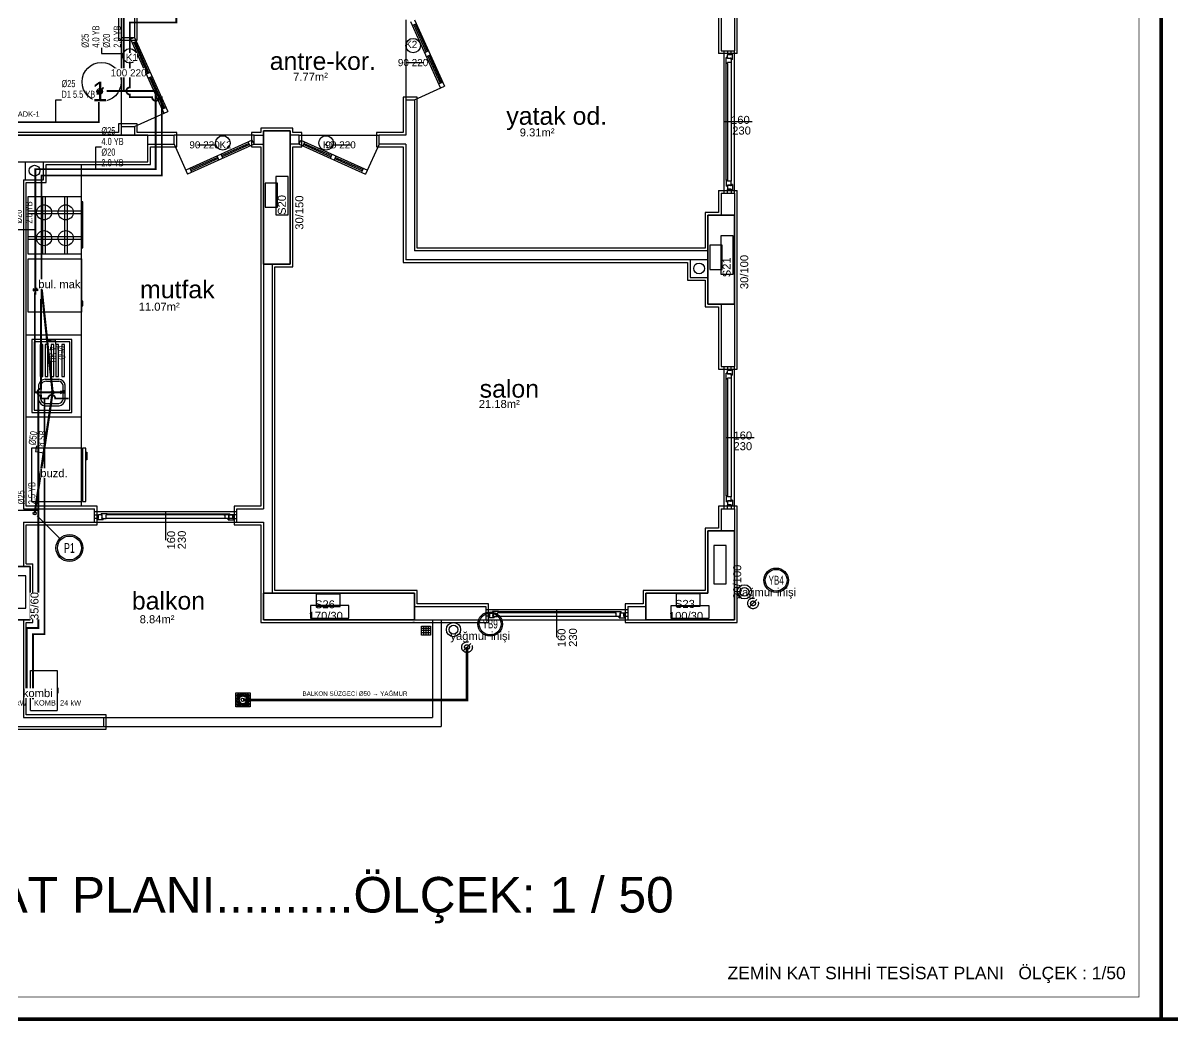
# Model space of a CAD drawing. Header units: centimetres. Extents: x -3962 to 30527, y -2 to 2802.
# Drawn here: x 8720 to 10013, y -2 to 1120 of the extents above; entities that cross this region are included whole.
import ezdxf
from ezdxf.enums import TextEntityAlignment as Align

# ---------------------------------------------------------------- set-up
doc = ezdxf.new("R2010")
doc.units = ezdxf.units.CM
for name, pattern in [('BASMA HATTI', [31, 25, -6]), ('DASHED', [18, 12, -6]), ('PISSU HATTI', [26, 20, -6]), ('YAGMUR HATTI', [36, 30, -6])]:
    doc.linetypes.add(name, pattern=pattern)
for name, color, linetype in [('MD-YUK-BIRIMI', 7, 'Continuous'), ('MTY-PISSU-CAP', 211, 'CONTINUOUS'), ('MTY-PISSU-KOLON', 211, 'DASHED'), ('MTY-TEFRIS', 15, 'CONTINUOUS'), ('MTY-TEMIZSU-CAP', 101, 'CONTINUOUS'), ('MTY-VANA', 1, 'CONTINUOUS'), ('MTY-YAGMURSU-KOLON NO', 7, 'CONTINUOUS'), ('MTY-YUK-BIRIMI', 7, 'CONTINUOUS'), ('ROTAS-CIHAZ', 135, 'CONTINUOUS'), ('ROTAS-KAT-ADI', 1, 'CONTINUOUS'), ('ROTAS-MIMARI', 8, 'CONTINUOUS'), ('ROTAS-MIMARI-KOLON', 8, 'CONTINUOUS'), ('ROTAS-MIMARI-YAZI', 8, 'CONTINUOUS'), ('ROTAS-PAFTA', 7, 'CONTINUOUS'), ('ROTAS-PISSU-BORU-TAVANDAN', 6, 'PISSU HATTI'), ('ROTAS-PISSU-KOLONNO', 211, 'CONTINUOUS'), ('ROTAS-SICAKSU-BORU', 1, 'BASMA HATTI'), ('ROTAS-SOGUKSU-BORU', 5, 'CONTINUOUS'), ('ROTAS-TEFRIS', 15, 'CONTINUOUS'), ('ROTAS-TEMIZSU-CAP', 101, 'CONTINUOUS'), ('ROTAS-VANA', 1, 'CONTINUOUS'), ('ROTAS-YAGMUR-BORUSU', 3, 'YAGMUR HATTI'), ('ROTAS-YAGMUR-BORUSU-CAP', 3, 'CONTINUOUS')]:
    doc.layers.add(name, color=color, linetype=linetype)
doc.styles.add('ANOTATIVO', font='arial.ttf')
doc.styles.add('MTY_CAP', font='wturkce.SHX', dxfattribs={"width": 0.65, "height": 20})
doc.styles.add('MTYCAPLT', font='arial.ttf', dxfattribs={"width": 0.65, "height": 1})
doc.styles.add('ROTAS', font='arial.ttf')

# ---------------------------------------------------------------- blocks, each defined once
blk = doc.blocks.new('MTY-PIS SU CAP SB')
at = {"layer": 'MTY-PISSU-CAP'}
for p, q in [((0.83, 1.17), (0, 1.17)), ((0, 1.17), (0, 0))]:
    blk.add_line(p, q, dxfattribs=at)
at = {"layer": 'MTY-PISSU-CAP', "style": 'MTY_CAP', "width": 0.65}
blk.add_attdef('PSCP_001', (0.83, 1.29), '', height=1, dxfattribs=at)
at = {"layer": 'MTY-YUK-BIRIMI', "color": 211, "style": 'MTY_CAP', "width": 0.65}
blk.add_attdef('PS_001', (0.83, 0.07), '', height=1, dxfattribs=at)
blk = doc.blocks.new('MTY-PIS SU KOLON')
at = {"layer": 'MTY-PISSU-KOLON', "linetype": 'Continuous', "lineweight": -3}
blk.add_hatch(color=256, dxfattribs=at).paths.add_polyline_path([(-2.7, -0.1, 0.848135), (0, -0.1, -0.848135), (2.7, -0.1, 0.414214), (0, 2.6, 0.414214)])
blk.add_circle((0, 0), 3.5, dxfattribs=at)
blk = doc.blocks.new('MTY-SU SAYACI')
at = {"layer": 'MTY-VANA'}
blk.add_hatch(color=256, dxfattribs=at).paths.add_polyline_path([(9.8, 9.8), (5.6, 7), (7, 5.6)])
for p, q in [((-7.3, -7.3), (6.3, 6.3)), ((5.6, 7), (9.8, 9.8)), ((7, 5.6), (5.6, 7)), ((7, 5.6), (9.8, 9.8))]:
    blk.add_line(p, q, dxfattribs=at)
blk.add_circle((0, 0), 7, dxfattribs=at)
blk.add_attdef('CAP', (2, 0.9), '', height=2.5, rotation=225, dxfattribs=at)
blk = doc.blocks.new('MTY-KURESEL VANA')
at = {"layer": 'MTY-VANA'}
for p, q in [((0, 0), (0, 8)), ((0, 8), (8, 8))]:
    blk.add_line(p, q, dxfattribs=at)
blk.add_lwpolyline([(-10, 5), (-10, -5), (10, 5), (10, -5), (-10, 5)], dxfattribs=at)
at = {"layer": 'MTY-VANA', "style": 'MTYCAPLT', "width": 0.65}
blk.add_attdef('CAP', text='', height=10, dxfattribs=at).set_placement((-1.1, 0), align=Align.CENTER)
blk = doc.blocks.new('MTY-TEMIZ SU CAP MB')
at = {"layer": 'MTY-TEMIZSU-CAP'}
for p, q in [((0.83, 3.1), (0, 3.1)), ((0, 3.1), (0, 0))]:
    blk.add_line(p, q, dxfattribs=at)
at = {"layer": 'MTY-TEMIZSU-CAP', "style": 'MTY_CAP', "width": 0.65}
for tag, p in [('SOCP_001', (0.83, 4.92)), ('SCCP_001', (0.83, 1.92))]:
    blk.add_attdef(tag, p, '', height=1, dxfattribs=at)
at = {"layer": 'MTY-YUK-BIRIMI', "color": 101, "style": 'MTY_CAP', "width": 0.65}
for tag, p in [('SO_001', (0.83, 3.42)), ('SC_001', (0.83, 0.42))]:
    blk.add_attdef(tag, p, '', height=1, dxfattribs=at)
blk = doc.blocks.new('SUZGEC1')
at = {"layer": 'MTY-TEFRIS'}
blk.add_lwpolyline([(-5, -5), (-5, 5), (5, 5), (5, -5)], close=True, dxfattribs=at)
for points in [[(-4.33, 3.86), (-1.99, 1.52, 0.029484), (-2.15, 1.27), (-4.33, 2.48)], [(-2.48, 0.33), (-4.33, 0.33), (-4.33, 1.72), (-2.41, 0.65, 0.032775)], [(-3.86, 4.33), (-2.48, 4.33), (-1.27, 2.15, 0.029484), (-1.52, 1.99)], [(-0.65, 2.41, -0.032775), (-0.33, 2.48), (-0.33, 4.33), (-1.72, 4.33)], [(0.33, 2.48), (0.33, 4.33), (1.72, 4.33), (0.65, 2.41, 0.032775)], [(1.27, 2.15), (2.48, 4.33), (3.86, 4.33), (1.52, 1.99, 0.029484)], [(4.33, 3.86), (1.99, 1.52, -0.029484), (2.15, 1.27), (4.33, 2.48)], [(4.33, 0.33), (4.33, 1.72), (2.41, 0.65, -0.032775), (2.48, 0.33)], [(-2.48, -0.33), (-4.33, -0.33), (-4.33, -1.72), (-2.41, -0.65, -0.032775)], [(-4.33, -3.86), (-1.99, -1.52, -0.029484), (-2.15, -1.27), (-4.33, -2.48)], [(-3.86, -4.33), (-2.48, -4.33), (-1.27, -2.15, -0.029484), (-1.52, -1.99)], [(-0.33, -4.33), (-1.72, -4.33), (-0.65, -2.41, 0.032775), (-0.33, -2.48)], [(0.33, -2.48), (0.33, -4.33), (1.72, -4.33), (0.65, -2.41, -0.032775)], [(2.48, -4.33), (1.27, -2.15, 0.029484), (1.52, -1.99), (3.86, -4.33)], [(4.33, -2.48), (4.33, -3.86), (1.99, -1.52, 0.029484), (2.15, -1.27)], [(4.33, -0.33), (4.33, -1.72), (2.41, -0.65, 0.032775), (2.48, -0.33)]]:
    blk.add_lwpolyline(points, format="xyb", close=True, dxfattribs=at)
blk.add_circle((0, 0), 1.25, dxfattribs=at)
at = {"layer": 'MD-YUK-BIRIMI', "color": 6, "style": 'MTYCAPLT', "width": 0.65}
for tag, p in [('PSCP_001', (-1.25, 0.75)), ('PS_001', (-0.62, -0.5))]:
    blk.add_attdef(tag, p, '', height=1, dxfattribs=at)
blk = doc.blocks.new('MTY-KOLON NO YAGMUR')
at = {"layer": 'MTY-YAGMURSU-KOLON NO', "linetype": 'Continuous', "ltscale": 100}
blk.add_circle((0, 0), 27.5, dxfattribs=at)
at = {"layer": 'MTY-YAGMURSU-KOLON NO', "color": 7, "linetype": 'Continuous', "ltscale": 100}
blk.add_circle((0, 0), 24.5, dxfattribs=at)
at = {"style": 'ANOTATIVO', "width": 0.65}
blk.add_attdef('K', text='', height=20, dxfattribs=at).set_placement((0, 0), align=Align.MIDDLE_CENTER)
blk = doc.blocks.new('MTY-KOLON NO PIS SU')
at = {"color": 6, "linetype": 'Continuous', "ltscale": 100}
blk.add_circle((0, 0), 27.5, dxfattribs=at)
at = {"color": 7, "linetype": 'Continuous', "ltscale": 100}
blk.add_circle((0, 0), 24.5, dxfattribs=at)
at = {"style": 'ANOTATIVO', "width": 0.65}
blk.add_attdef('K', text='', height=20, dxfattribs=at).set_placement((0, 0), align=Align.MIDDLE_CENTER)

msp = doc.modelspace()

# ---------------------------------------------------------------- linework, layer by layer
at = {"layer": 'ROTAS-MIMARI'}
for p, q in [((8827.2, 1134.2), (8827.2, 1101.2)), ((8830.2, 1134.2), (8830.2, 1104.2)), ((8845.2, 1134.2), (8845.2, 1104.2)), ((8848.2, 1101.2), (8848.2, 1131.2)), ((9502.2, 1131.2), (9502.2, 1086.2)), ((9505.2, 1134.2), (9505.2, 1089.2)), ((9520.2, 1134.2), (9520.2, 1089.2)), ((9523.2, 1086.2), (9523.2, 1134.2)), ((9150.2, 1124.2), (9150.2, 1034.2)), ((9155.7, 1122.2), (9189.3, 1047.3)), ((9162.3, 1119.7), (9157.7, 1117.6)), ((9159.4, 1118.4), (9173.1, 1087.8)), ((9160.2, 1124.2), (9193.9, 1049.4)), ((9160.8, 1119), (9174.6, 1088.4)), ((8827.2, 1101.2), (8848.2, 1101.2)), ((8830.2, 1104.2), (8845.2, 1104.2)), ((8830.2, 1104.2), (8830.2, 1004.2)), ((8845.2, 1104.2), (8840.7, 1102.2)), ((8840.7, 1102.2), (8878.1, 1019)), ((8847.3, 1099.7), (8842.7, 1097.6)), ((8845.2, 1104.2), (8882.6, 1021)), ((8844.4, 1098.4), (8860, 1063.6)), ((8845.8, 1099), (8861.4, 1064.2)), ((9176, 1089.1), (9171.5, 1087)), ((9505.2, 1089.2), (9520.2, 1089.2)), ((9508.4, 929.2), (9508.4, 1089.2)), ((9512.2, 1089.2), (9512.2, 1085.2)), ((9516.2, 1085.2), (9516.2, 1089.2)), ((9520.2, 929.2), (9520.2, 1089.2)), ((9169.7, 1075.8), (9150.4, 1075.8)), ((9178.1, 1084.5), (9173.5, 1082.5)), ((9175.2, 1083.2), (9188.9, 1052.6)), ((9176.6, 1083.8), (9190.4, 1053.2)), ((9523.2, 1086.2), (9502.2, 1086.2)), ((9510.8, 1074.8), (9510.8, 1081.6)), ((9512.2, 1081.6), (9510.8, 1081.6)), ((9510.8, 943.6), (9510.8, 1074.8)), ((9512.2, 1074.8), (9510.8, 1074.8)), ((9512.2, 1085.2), (9516.2, 1085.2)), ((9516.4, 1084.7), (9512.2, 1084.7)), ((9512.2, 1080.7), (9512.2, 1084.7)), ((9512.2, 1081.6), (9512.2, 1080.4)), ((9515.4, 1080.7), (9512.2, 1080.7)), ((9515.4, 1080.4), (9512.2, 1080.4)), ((9512.2, 1074.8), (9512.2, 1076)), ((9516.4, 1076), (9512.2, 1076)), ((9512.2, 1074.8), (9512.2, 943.6)), ((9516.4, 1081), (9515.4, 1081)), ((9515.4, 1080.7), (9515.4, 1081)), ((9515.4, 1080.1), (9515.4, 1080.4)), ((9515.9, 1080.1), (9515.4, 1080.1)), ((9516.4, 1080.4), (9515.9, 1080.4)), ((9515.9, 1080.1), (9515.9, 1080.4)), ((9516.4, 1084.7), (9516.4, 1085.9)), ((9517.8, 1085.9), (9516.4, 1085.9)), ((9516.4, 1079.5), (9516.4, 1081)), ((9516.4, 1080.4), (9516.4, 1076)), ((9517.8, 1079.5), (9516.4, 1079.5)), ((9516.4, 1076), (9516.4, 942.4)), ((9517.8, 1079.5), (9517.8, 1085.9)), ((8853.4, 1064.3), (8830.2, 1064.3)), ((8862.9, 1064.9), (8858.3, 1062.9)), ((8865, 1060.4), (8860.4, 1058.3)), ((8862, 1059), (8877.7, 1024.3)), ((8863.5, 1059.7), (8879.1, 1024.9)), ((9160.2, 1034.2), (9193.9, 1049.4)), ((9187.3, 1051.9), (9191.8, 1053.9)), ((9163.2, 1037.2), (9147.2, 1037.2)), ((9147.2, 1037.2), (9147.2, 997.2)), ((9163.2, 867.2), (9163.2, 1037.2)), ((8876, 1023.5), (8880.6, 1025.6)), ((9150.2, 1034.2), (9150.2, 994.2)), ((9150.2, 1034.2), (9160.2, 1034.2)), ((9160.2, 1034.2), (9160.2, 864.2)), ((8845.2, 1004.2), (8882.6, 1021)), ((9539.9, 1009.2), (9508.4, 1009.2)), ((8827.2, 997.2), (8593.2, 997.2)), ((8848.2, 1007.2), (8827.2, 1007.2)), ((8827.2, 1007.2), (8827.2, 997.2)), ((8830.2, 1004.2), (8845.2, 1004.2)), ((8830.2, 1004.2), (8830.2, 994.2)), ((8845.2, 1004.2), (8845.2, 994.2)), ((8848.2, 997.2), (8848.2, 1007.2)), ((8860.2, 997.2), (8848.2, 997.2)), ((8892.7, 997.2), (8860.2, 997.2)), ((8892.7, 981.2), (8892.7, 997.2)), ((8987.2, 997.2), (8976.7, 997.2)), ((8976.7, 997.2), (8976.7, 981.2)), ((9023.2, 1002.2), (8987.2, 1002.2)), ((8987.2, 1002.2), (8987.2, 997.2)), ((9023.2, 997.2), (9023.2, 1002.2)), ((9033.3, 997.2), (9023.2, 997.2)), ((9033.3, 981.2), (9033.3, 997.2)), ((9147.2, 997.2), (9117.3, 997.2)), ((9117.3, 997.2), (9117.3, 981.2)), ((8860.2, 994.2), (8889.7, 994.2)), ((8860.2, 984.2), (8889.7, 984.2)), ((8889.7, 984.2), (8889.7, 994.2)), ((8979.7, 994.2), (8889.7, 994.2)), ((8889.7, 984.2), (8904.9, 950.6)), ((8977.7, 988.8), (8902.8, 955.1)), ((8979.7, 984.2), (8904.9, 950.6)), ((8935.4, 983.2), (8916.1, 983.2)), ((8973.9, 985.1), (8943.3, 971.4)), ((8974.5, 983.7), (8943.9, 969.9)), ((8975.2, 982.2), (8973.1, 986.7)), ((8979.7, 984.2), (8977.7, 988.8)), ((8979.7, 994.2), (8990.2, 994.2)), ((8979.7, 984.2), (8979.7, 994.2)), ((8979.7, 984.2), (8990.2, 984.2)), ((9030.3, 994.2), (9020.2, 994.2)), ((9030.3, 984.2), (9020.2, 984.2)), ((9030.3, 984.2), (9030.3, 994.2)), ((9030.3, 994.2), (9120.3, 994.2)), ((9030.3, 984.2), (9032.4, 988.8)), ((9030.3, 984.2), (9105.2, 950.6)), ((9032.4, 988.8), (9107.2, 955.1)), ((9034.9, 982.2), (9036.9, 986.7)), ((9035.5, 983.7), (9066.1, 969.9)), ((9036.2, 985.1), (9066.8, 971.4)), ((9088.5, 983.2), (9069.2, 983.2)), ((9120.3, 984.2), (9105.2, 950.6)), ((9150.2, 994.2), (9120.3, 994.2)), ((9120.3, 984.2), (9120.3, 994.2)), ((9150.2, 984.2), (9120.3, 984.2)), ((9150.2, 984.2), (9150.2, 854.2)), ((8863.2, 961.2), (8863.2, 981.2)), ((8863.2, 981.2), (8892.7, 981.2)), ((8940, 966.4), (8938, 970.9)), ((8944.6, 968.4), (8942.5, 973)), ((8976.7, 981.2), (8987.2, 981.2)), ((8987.2, 981.2), (8987.2, 849.2)), ((9023.2, 846.2), (9023.2, 981.2)), ((9023.2, 981.2), (9033.3, 981.2)), ((9065.5, 968.4), (9067.5, 973)), ((9070, 966.4), (9072.1, 970.9)), ((9117.3, 981.2), (9147.2, 981.2)), ((9147.2, 981.2), (9147.2, 851.2)), ((8722.7, 964.2), (8742.7, 964.2)), ((8722.7, 944.2), (8722.7, 964.2)), ((8742.7, 944.2), (8742.7, 964.2)), ((8742.7, 944.2), (8742.7, 964.2)), ((8742.7, 944.2), (8742.7, 964.2)), ((8742.7, 944.2), (8742.7, 964.2)), ((8742.7, 944.2), (8742.7, 964.2)), ((8745.7, 941.2), (8745.7, 961.2)), ((8745.7, 961.2), (8863.2, 961.2)), ((8785.7, 577.2), (8785.7, 961.2)), ((8907.4, 957.2), (8909.4, 952.6)), ((8938.7, 969.3), (8908.1, 955.6)), ((8939.4, 967.9), (8908.8, 954.1)), ((9070.7, 967.9), (9101.3, 954.1)), ((9071.4, 969.3), (9101.9, 955.6)), ((9102.7, 957.2), (9100.6, 952.6)), ((8720.2, 944.2), (8720.2, 574.2)), ((8720.2, 944.2), (8742.7, 944.2)), ((8723.2, 941.2), (8745.7, 941.2)), ((8723.2, 577.2), (8723.2, 941.2)), ((9502.2, 932.2), (9502.2, 907.2)), ((9502.2, 932.2), (9523.2, 932.2)), ((9512.2, 943.6), (9510.8, 943.6)), ((9510.8, 943.6), (9510.8, 936.8)), ((9512.2, 936.8), (9510.8, 936.8)), ((9512.2, 943.6), (9512.2, 942.4)), ((9516.4, 942.4), (9512.2, 942.4)), ((9512.2, 936.8), (9512.2, 938)), ((9515.4, 938), (9512.2, 938)), ((9512.2, 937.7), (9512.2, 933.7)), ((9515.4, 937.7), (9512.2, 937.7)), ((9516.4, 933.7), (9512.2, 933.7)), ((9512.2, 929.2), (9512.2, 933.2)), ((9512.2, 933.2), (9516.2, 933.2)), ((9515.9, 938.3), (9515.4, 938.3)), ((9515.4, 938.3), (9515.4, 938)), ((9515.4, 937.7), (9515.4, 937.4)), ((9516.4, 937.4), (9515.4, 937.4)), ((9515.9, 938.3), (9515.9, 938)), ((9516.4, 938), (9515.9, 938)), ((9516.2, 933.2), (9516.2, 929.2)), ((9516.4, 938), (9516.4, 942.4)), ((9517.8, 938.9), (9516.4, 938.9)), ((9516.4, 938.9), (9516.4, 937.4)), ((9516.4, 933.7), (9516.4, 932.5)), ((9517.8, 932.5), (9516.4, 932.5)), ((9517.8, 938.9), (9517.8, 932.5)), ((9523.2, 904.2), (9523.2, 932.2)), ((8725.7, 860.5), (8725.7, 925.5)), ((8725.7, 925.5), (8785.7, 925.5)), ((8741.8, 925.5), (8741.8, 860.5)), ((8744.8, 925.5), (8744.8, 860.5)), ((8766.6, 925.5), (8766.6, 860.5)), ((8769.6, 925.5), (8769.6, 860.5)), ((8785.7, 860.5), (8785.7, 925.5)), ((8787, 919.4), (8785.7, 919.4)), ((8787, 877.6), (8787, 919.4)), ((9505.2, 929.2), (9505.2, 904.2)), ((9505.2, 929.2), (9520.2, 929.2)), ((9520.2, 929.2), (9520.2, 904.2)), ((8785.7, 909), (8725.7, 909)), ((8785.7, 906), (8725.7, 906)), ((9502.2, 907.2), (9487.2, 907.2)), ((9487.2, 907.2), (9487.2, 867.2)), ((9523.2, 854.2), (9523.2, 904.2)), ((8785.7, 879.9), (8725.7, 879.9)), ((8785.7, 876.9), (8725.7, 876.9)), ((8785.7, 867.6), (8787, 867.6)), ((8787, 867.6), (8787, 877.6)), ((9487.2, 867.2), (9163.2, 867.2)), ((8785.7, 860.5), (8725.7, 860.5)), ((8725.7, 855.4), (8785.7, 855.4)), ((8725.7, 795.4), (8725.7, 855.4)), ((8785.7, 855.4), (8785.7, 795.4)), ((9490.2, 854.2), (9150.2, 854.2)), ((9490.2, 864.2), (9160.2, 864.2)), ((9470.2, 854.2), (9470.2, 834.2)), ((9470.2, 854.2), (9470.2, 834.2)), ((9470.2, 854.2), (9470.2, 834.2)), ((9523.2, 731.2), (9523.2, 854.2)), ((8987.2, 849.2), (8987.2, 577.2)), ((8990.2, 849.2), (8990.2, 574.2)), ((9000.2, 849.2), (9000.2, 479.2)), ((9003.2, 482.2), (9003.2, 846.2)), ((9003.2, 846.2), (9023.2, 846.2)), ((9147.2, 851.2), (9467.2, 851.2)), ((9467.2, 851.2), (9467.2, 831.2)), ((9467.2, 831.2), (9487.2, 831.2)), ((9470.2, 834.2), (9490.2, 834.2)), ((9487.2, 831.2), (9487.2, 801.2)), ((8787, 807.5), (8785.7, 807.5)), ((8785.7, 802.5), (8787, 802.5)), ((8787, 802.5), (8787, 807.5)), ((9505.2, 804.2), (9505.2, 734.2)), ((9520.2, 804.2), (9520.2, 734.2)), ((8785.7, 795.4), (8725.7, 795.4)), ((9487.2, 801.2), (9502.2, 801.2)), ((9502.2, 801.2), (9502.2, 731.2)), ((8785.7, 769.3), (8723.2, 769.3)), ((8729.8, 764.3), (8729.8, 682.5)), ((8774.8, 764.3), (8729.8, 764.3)), ((8774.8, 682.5), (8774.8, 764.3)), ((8732.3, 761.8), (8732.3, 685)), ((8772.3, 761.8), (8732.3, 761.8)), ((8739, 759), (8739, 723)), ((8742, 759), (8739, 759)), ((8742, 723), (8742, 759)), ((8744.6, 759), (8744.6, 723)), ((8747.6, 759), (8744.6, 759)), ((8747.6, 723), (8747.6, 759)), ((8751.3, 759), (8751.3, 723)), ((8754.3, 759), (8751.3, 759)), ((8754.3, 723), (8754.3, 759)), ((8756.9, 759), (8756.9, 723)), ((8759.9, 759), (8756.9, 759)), ((8759.9, 723), (8759.9, 759)), ((8763.6, 759), (8763.6, 723)), ((8766.6, 759), (8763.6, 759)), ((8766.6, 723), (8766.6, 759)), ((8772.3, 685), (8772.3, 761.8)), ((9502.2, 731.2), (9523.2, 731.2)), ((9505.2, 734.2), (9520.2, 734.2)), ((9508.4, 574.2), (9508.4, 734.2)), ((9510.8, 719.8), (9510.8, 726.6)), ((9512.2, 726.6), (9510.8, 726.6)), ((9512.2, 734.2), (9512.2, 730.2)), ((9512.2, 730.2), (9516.2, 730.2)), ((9516.4, 729.7), (9512.2, 729.7)), ((9512.2, 725.7), (9512.2, 729.7)), ((9512.2, 726.6), (9512.2, 725.4)), ((9515.4, 725.7), (9512.2, 725.7)), ((9515.4, 725.4), (9512.2, 725.4)), ((9516.4, 726), (9515.4, 726)), ((9515.4, 725.7), (9515.4, 726)), ((9515.4, 725.1), (9515.4, 725.4)), ((9515.9, 725.1), (9515.4, 725.1)), ((9516.4, 725.4), (9515.9, 725.4)), ((9515.9, 725.1), (9515.9, 725.4)), ((9516.2, 730.2), (9516.2, 734.2)), ((9516.4, 729.7), (9516.4, 730.9)), ((9517.8, 730.9), (9516.4, 730.9)), ((9516.4, 724.5), (9516.4, 726)), ((9516.4, 725.4), (9516.4, 721)), ((9517.8, 724.5), (9516.4, 724.5)), ((9517.8, 724.5), (9517.8, 730.9)), ((9520.2, 574.2), (9520.2, 734.2)), ((8737.3, 713.4), (8737.3, 696.6)), ((8739, 723), (8742, 723)), ((8739.8, 713.1), (8739.8, 696.9)), ((8744.6, 723), (8747.6, 723)), ((8744.6, 720), (8760, 720)), ((8746.3, 717.5), (8760, 717.5)), ((8751.3, 723), (8754.3, 723)), ((8756.9, 723), (8759.9, 723)), ((8763.6, 723), (8766.6, 723)), ((8764.8, 697.1), (8764.8, 712.9)), ((8767.3, 696.8), (8767.3, 713.2)), ((9510.8, 588.6), (9510.8, 719.8)), ((9512.2, 719.8), (9510.8, 719.8)), ((9512.2, 719.8), (9512.2, 721)), ((9516.4, 721), (9512.2, 721)), ((9512.2, 719.8), (9512.2, 588.6)), ((9516.4, 721), (9516.4, 587.4)), ((8744.2, 690), (8760.4, 690)), ((8744.5, 692.5), (8760.2, 692.5)), ((8723.2, 677.5), (8785.7, 677.5)), ((8729.8, 682.5), (8774.8, 682.5)), ((8732.3, 685), (8772.3, 685)), ((9510.6, 654.2), (9542, 654.2)), ((8785.7, 642.4), (8729.5, 642.4)), ((8729.5, 642.4), (8729.5, 582.4)), ((8785.7, 582.4), (8785.7, 642.4)), ((8785.7, 637.4), (8786.7, 637.4)), ((8786.7, 642.4), (8786.7, 582.4)), ((8790.5, 642.4), (8786.7, 642.4)), ((8790.5, 582.4), (8790.5, 642.4)), ((8790.5, 637.7), (8791.6, 637.7)), ((8790.5, 629.3), (8790.5, 637.7)), ((8791.6, 637.7), (8791.6, 629.3)), ((8791.6, 629.3), (8790.5, 629.3)), ((8729.5, 582.4), (8785.7, 582.4)), ((8785.7, 587.4), (8786.7, 587.4)), ((8786.7, 582.4), (8790.5, 582.4)), ((9512.2, 588.6), (9510.8, 588.6)), ((9510.8, 588.6), (9510.8, 581.8)), ((9512.2, 588.6), (9512.2, 587.4)), ((9516.4, 587.4), (9512.2, 587.4)), ((9512.2, 581.8), (9512.2, 583)), ((9515.4, 583), (9512.2, 583)), ((9512.2, 582.7), (9512.2, 578.7)), ((9515.4, 582.7), (9512.2, 582.7)), ((9515.9, 583.3), (9515.4, 583.3)), ((9515.4, 583.3), (9515.4, 583)), ((9515.4, 582.7), (9515.4, 582.4)), ((9516.4, 582.4), (9515.4, 582.4)), ((9515.9, 583.3), (9515.9, 583)), ((9516.4, 583), (9515.9, 583)), ((9516.4, 583), (9516.4, 587.4)), ((9517.8, 583.9), (9516.4, 583.9)), ((9516.4, 583.9), (9516.4, 582.4)), ((9517.8, 583.9), (9517.8, 577.5)), ((8720.2, 574.2), (8800.2, 574.2)), ((8803.2, 577.2), (8723.2, 577.2)), ((8800.2, 559.2), (8800.2, 574.2)), ((8800.2, 571), (8960.2, 571)), ((8803.2, 556.2), (8803.2, 577.2)), ((8880.2, 571), (8880.2, 538.7)), ((8987.2, 577.2), (8957.2, 577.2)), ((8957.2, 577.2), (8957.2, 556.2)), ((8960.2, 559.2), (8960.2, 574.2)), ((8960.2, 574.2), (8990.2, 574.2)), ((9523.2, 577.2), (9502.2, 577.2)), ((9502.2, 577.2), (9502.2, 552.3)), ((9505.2, 574.2), (9505.2, 549.3)), ((9505.2, 574.2), (9520.2, 574.2)), ((9512.2, 581.8), (9510.8, 581.8)), ((9516.4, 578.7), (9512.2, 578.7)), ((9512.2, 574.2), (9512.2, 578.2)), ((9512.2, 578.2), (9516.2, 578.2)), ((9516.2, 578.2), (9516.2, 574.2)), ((9516.4, 578.7), (9516.4, 577.5)), ((9517.8, 577.5), (9516.4, 577.5)), ((9520.2, 574.2), (9520.2, 549.3)), ((9523.2, 549.3), (9523.2, 577.2)), ((8720.2, 559.2), (8720.2, 509.2)), ((8720.2, 559.2), (8800.2, 559.2)), ((8723.2, 512.2), (8723.2, 556.2)), ((8723.2, 556.2), (8803.2, 556.2)), ((8800.2, 567.2), (8804.2, 567.2)), ((8804.2, 563.2), (8800.2, 563.2)), ((8800.2, 559.2), (8960.2, 559.2)), ((8803.5, 561.6), (8803.5, 563)), ((8804.7, 563), (8803.5, 563)), ((8809.9, 561.6), (8803.5, 561.6)), ((8804.2, 567.2), (8804.2, 563.2)), ((8808.7, 567.2), (8804.7, 567.2)), ((8804.7, 563), (8804.7, 567.2)), ((8807.8, 567.2), (8807.8, 568.6)), ((8814.6, 568.6), (8807.8, 568.6)), ((8807.8, 567.2), (8809, 567.2)), ((8808.7, 564), (8808.4, 564)), ((8808.4, 563), (8808.4, 564)), ((8809.9, 563), (8808.4, 563)), ((8808.7, 564), (8808.7, 567.2)), ((8809, 564), (8809, 567.2)), ((8809.3, 564), (8809, 564)), ((8809.3, 563.5), (8809, 563.5)), ((8809, 563), (8809, 563.5)), ((8809, 563), (8813.4, 563)), ((8809.3, 563.5), (8809.3, 564)), ((8809.9, 561.6), (8809.9, 563)), ((8813.4, 563), (8813.4, 567.2)), ((8814.6, 567.2), (8813.4, 567.2)), ((8956.9, 563), (8813.4, 563)), ((8814.6, 568.6), (8952.6, 568.6)), ((8814.6, 567.2), (8814.6, 568.6)), ((8955.7, 567.2), (8814.6, 567.2)), ((8945.8, 567.2), (8945.8, 568.6)), ((8945.8, 568.6), (8952.6, 568.6)), ((8945.8, 567.2), (8947, 567.2)), ((8947, 563), (8947, 567.2)), ((8951.4, 563), (8947, 563)), ((8950.5, 561.6), (8950.5, 563)), ((8950.5, 563), (8952, 563)), ((8950.5, 561.6), (8956.9, 561.6)), ((8951.1, 563.5), (8951.1, 564)), ((8951.1, 564), (8951.4, 564)), ((8951.1, 563.5), (8951.4, 563.5)), ((8952.6, 567.2), (8951.4, 567.2)), ((8951.4, 564), (8951.4, 567.2)), ((8951.4, 563), (8951.4, 563.5)), ((8951.7, 567.2), (8955.7, 567.2)), ((8951.7, 564), (8951.7, 567.2)), ((8951.7, 564), (8952, 564)), ((8952, 563), (8952, 564)), ((8952.6, 567.2), (8952.6, 568.6)), ((8955.7, 563), (8955.7, 567.2)), ((8955.7, 563), (8956.9, 563)), ((8960.2, 567.2), (8956.2, 567.2)), ((8956.2, 567.2), (8956.2, 563.2)), ((8956.2, 563.2), (8960.2, 563.2)), ((8956.9, 561.6), (8956.9, 563)), ((8957.2, 556.2), (8987.2, 556.2)), ((8960.2, 559.2), (8990.2, 559.2)), ((8987.2, 556.2), (8987.2, 482.2)), ((8990.2, 559.2), (8990.2, 479.2)), ((9502.2, 552.3), (9487.2, 552.3)), ((9487.2, 552.3), (9487.2, 482.2)), ((9523.2, 446.2), (9523.2, 549.3)), ((8723.2, 512.2), (8730.7, 512.2)), ((8730.7, 446.2), (8730.7, 512.2)), ((8987.2, 482.2), (8987.2, 446.2)), ((9163.2, 482.2), (9003.2, 482.2)), ((9163.2, 467.2), (9163.2, 482.2)), ((9487.2, 482.2), (9417.2, 482.2)), ((9417.2, 482.2), (9417.2, 467.2)), ((9243.2, 467.2), (9163.2, 467.2)), ((9243.2, 446.2), (9243.2, 467.2)), ((9397.2, 467.2), (9397.2, 446.2)), ((9417.2, 467.2), (9397.2, 467.2)), ((9160.2, 464.2), (9165.2, 464.2)), ((9160.2, 464.2), (9240.2, 464.2)), ((9240.2, 464.2), (9240.2, 449.2)), ((9240.2, 461), (9400.2, 461)), ((9240.2, 457.2), (9244.2, 457.2)), ((9244.2, 453.2), (9240.2, 453.2)), ((9243.5, 451.6), (9243.5, 453)), ((9244.7, 453), (9243.5, 453)), ((9244.2, 457.2), (9244.2, 453.2)), ((9248.7, 457.2), (9244.7, 457.2)), ((9244.7, 453), (9244.7, 457.2)), ((9247.8, 457.2), (9247.8, 458.6)), ((9254.6, 458.6), (9247.8, 458.6)), ((9247.8, 457.2), (9249, 457.2)), ((9248.7, 454), (9248.4, 454)), ((9248.4, 453), (9248.4, 454)), ((9249.9, 453), (9248.4, 453)), ((9248.7, 454), (9248.7, 457.2)), ((9249, 454), (9249, 457.2)), ((9249.3, 454), (9249, 454)), ((9249.3, 453.5), (9249, 453.5)), ((9249, 453), (9249, 453.5)), ((9249, 453), (9253.4, 453)), ((9249.3, 453.5), (9249.3, 454)), ((9249.9, 451.6), (9249.9, 453)), ((9253.4, 453), (9253.4, 457.2)), ((9254.6, 457.2), (9253.4, 457.2)), ((9387, 453), (9253.4, 453)), ((9254.6, 458.6), (9385.8, 458.6)), ((9254.6, 457.2), (9254.6, 458.6)), ((9385.8, 457.2), (9254.6, 457.2)), ((9320.2, 429.6), (9320.2, 461)), ((9385.8, 458.6), (9392.6, 458.6)), ((9385.8, 457.2), (9385.8, 458.6)), ((9385.8, 457.2), (9387, 457.2)), ((9387, 453), (9387, 457.2)), ((9391.4, 453), (9387, 453)), ((9390.5, 453), (9392, 453)), ((9390.5, 451.6), (9390.5, 453)), ((9391.1, 454), (9391.4, 454)), ((9391.1, 453.5), (9391.1, 454)), ((9391.1, 453.5), (9391.4, 453.5)), ((9391.4, 454), (9391.4, 457.2)), ((9392.6, 457.2), (9391.4, 457.2)), ((9391.4, 453), (9391.4, 453.5)), ((9391.7, 454), (9391.7, 457.2)), ((9391.7, 457.2), (9395.7, 457.2)), ((9391.7, 454), (9392, 454)), ((9392, 453), (9392, 454)), ((9392.6, 457.2), (9392.6, 458.6)), ((9395.7, 453), (9395.7, 457.2)), ((9395.7, 453), (9396.9, 453)), ((9400.2, 457.2), (9396.2, 457.2)), ((9396.2, 457.2), (9396.2, 453.2)), ((9396.2, 453.2), (9400.2, 453.2)), ((9396.9, 451.6), (9396.9, 453)), ((9400.2, 464.2), (9420.2, 464.2)), ((9400.2, 464.2), (9400.2, 449.2)), ((8720.2, 449.2), (8720.2, 339.2)), ((8723.2, 342.2), (8723.2, 446.2)), ((8723.2, 446.2), (8730.7, 446.2)), ((8987.2, 446.2), (9160.2, 446.2)), ((9160.2, 446.2), (9158.2, 446.2)), ((9158.2, 446.2), (9243.2, 446.2)), ((9160.2, 449.2), (9165.2, 449.2)), ((9160.2, 449.2), (9240.2, 449.2)), ((9168, 432.1), (9168, 442.1)), ((9168, 442.1), (9178, 442.1)), ((9170.3, 442.1), (9170.3, 432.1)), ((9172.9, 442.1), (9172.9, 432.1)), ((9175.5, 442.1), (9175.5, 432.1)), ((9178, 442.1), (9178, 432.1)), ((9240.2, 449.2), (9400.2, 449.2)), ((9249.9, 451.6), (9243.5, 451.6)), ((9390.5, 451.6), (9396.9, 451.6)), ((9397.2, 446.2), (9420.2, 446.2)), ((9400.2, 449.2), (9420.2, 449.2)), ((9420.2, 446.2), (9523.2, 446.2)), ((9178, 439.6), (9168, 439.6)), ((9178, 437.1), (9168, 437.1)), ((9178, 434.6), (9168, 434.6)), ((9178, 432.1), (9168, 432.1)), ((8728.2, 347.2), (8728.2, 392.2)), ((8728.2, 392.2), (8758.2, 392.2)), ((8758.2, 392.2), (8758.2, 347.2)), ((8759.5, 372.2), (8758.2, 372.2)), ((8758.2, 367.2), (8759.5, 367.2)), ((8759.5, 367.2), (8759.5, 372.2)), ((8720.2, 339.2), (8810.2, 339.2)), ((8813.2, 342.2), (8723.2, 342.2)), ((8728.2, 347.2), (8758.2, 347.2)), ((8810.2, 339.2), (8810.2, 329.2)), ((8813.2, 326.2), (8813.2, 342.2)), ((8607.2, 326.2), (8813.2, 326.2)), ((8610.2, 329.2), (8810.2, 329.2))]:
    msp.add_line(p, q, dxfattribs=at)
for points in [[(8990.2, 999.2), (9020.2, 999.2)], [(8990.2, 849.2), (8990.2, 999.2)], [(9020.2, 999.2), (9020.2, 849.2)], [(8560.2, 994.2), (8860.2, 994.2)], [(8860.2, 964.2), (8860.2, 994.2)], [(8560.2, 964.2), (8860.2, 964.2)], [(9490.2, 804.2), (9490.2, 904.2)], [(9490.2, 904.2), (9520.2, 904.2)], [(9520.2, 904.2), (9520.2, 804.2)], [(9020.2, 849.2), (8990.2, 849.2)], [(9520.2, 804.2), (9490.2, 804.2)], [(8744.6, 720), (8742.1, 719.3), (8739.9, 717.9), (8738.3, 715.9), (8737.3, 713.4)], [(8746.3, 717.5), (8744.2, 717.4), (8742.2, 716.6), (8740.7, 715.1), (8739.8, 713.1)], [(8764.8, 712.9), (8764.2, 714.7), (8763, 716.1), (8761.5, 717.1), (8759.8, 717.5)], [(8767.3, 713.2), (8766.4, 715.7), (8764.8, 717.8), (8762.6, 719.3), (8760, 720)], [(8737.3, 696.6), (8738.2, 694.2), (8739.8, 692.2), (8741.8, 690.8), (8744.2, 690)], [(8739.8, 696.9), (8740.5, 695.3), (8741.5, 694), (8742.9, 693.1), (8744.5, 692.5)], [(8760.2, 692.5), (8761.8, 693.1), (8763.2, 694.1), (8764.2, 695.4), (8764.8, 697.1)], [(8760.4, 690), (8762.9, 690.8), (8765, 692.3), (8766.5, 694.4), (8767.3, 696.8)], [(9490.2, 479.2), (9490.2, 549.2)], [(9490.2, 549.2), (9520.2, 549.2)], [(9520.2, 549.2), (9520.2, 449.2)], [(8692.7, 509.2), (8727.7, 509.2)], [(8727.7, 509.2), (8727.7, 449.2)], [(8990.2, 479.2), (9160.2, 479.2)], [(8990.2, 449.2), (8990.2, 479.2)], [(9160.2, 479.2), (9160.2, 449.2)], [(9420.2, 479.2), (9490.2, 479.2)], [(9420.2, 449.2), (9420.2, 479.2)], [(8727.7, 449.2), (8692.7, 449.2)], [(9160.2, 449.2), (8990.2, 449.2)], [(9180.2, 449.2), (9180.2, 339.2)], [(9190.2, 449.2), (9190.2, 329.2)], [(9520.2, 449.2), (9420.2, 449.2)], [(8810.2, 339.2), (9180.2, 339.2)], [(8810.2, 329.2), (9190.2, 329.2)]]:
    msp.add_lwpolyline(points, dxfattribs=at)
for centre, radius in [((9158.6, 1095), 8.14), ((8839.9, 1083.5), 8.14), ((8808.2, 1054.2), 22), ((8944.5, 985.5), 8.14), ((9060.7, 985.5), 8.14), ((8732.8, 954.4), 6.03), ((8743.5, 907.5), 8.48), ((8767.9, 907.5), 8.48), ((8743.5, 878.5), 8.48), ((8767.9, 878.5), 8.48), ((9480.2, 844.4), 6.03), ((8753.1, 705.1), 1.68), ((9531.2, 480.7), 8), ((9531.2, 480.7), 5), ((9204, 438.2), 8), ((9204, 438.2), 5)]:
    msp.add_circle(centre, radius, dxfattribs=at)
at = {"layer": 'ROTAS-MIMARI-KOLON'}
for points in [[(9020.2, 999.2), (8990.2, 999.2), (8990.2, 849.2), (9020.2, 849.2), (9020.2, 999.2)], [(8860.2, 964.2), (8860.2, 994.2), (8560.2, 994.2), (8560.2, 964.2), (8860.2, 964.2)], [(9018.2, 904.8), (9018.2, 947.9), (9004.2, 947.9), (9004.2, 904.8), (9018.2, 904.8)], [(9005.9, 913.4), (9005.9, 940.5), (8992, 940.5), (8992, 913.4), (9005.9, 913.4)], [(9520.2, 904.2), (9490.2, 904.2), (9490.2, 804.2), (9520.2, 804.2), (9520.2, 904.2)], [(9518.6, 838.1), (9518.6, 881.2), (9504.7, 881.2), (9504.7, 838.1), (9518.6, 838.1)], [(9506.2, 843.4), (9506.2, 870.4), (9492.3, 870.4), (9492.3, 843.4), (9506.2, 843.4)], [(9520.2, 549.2), (9490.2, 549.2), (9490.2, 479.2), (9420.2, 479.2), (9420.2, 449.2), (9520.2, 449.2), (9520.2, 549.2)], [(9510.8, 489.7), (9510.8, 532.8), (9496.8, 532.8), (9496.8, 489.7), (9510.8, 489.7)], [(8727.7, 509.2), (8692.7, 509.2), (8692.7, 449.2), (8727.7, 449.2), (8727.7, 509.2)], [(8722.8, 462.4), (8722.8, 498.5), (8708.9, 498.5), (8708.9, 462.4), (8722.8, 462.4)], [(9160.2, 479.2), (8990.2, 479.2), (8990.2, 449.2), (9160.2, 449.2), (9160.2, 479.2)], [(9454.6, 464.7), (9481.6, 464.7), (9481.6, 478.6), (9454.6, 478.6), (9454.6, 464.7)], [(9049.7, 464.1), (9076.7, 464.1), (9076.7, 478.1), (9049.7, 478.1), (9049.7, 464.1)], [(9043.1, 451.2), (9086.2, 451.2), (9086.2, 465.2), (9043.1, 465.2), (9043.1, 451.2)], [(9448.3, 451.1), (9491.4, 451.1), (9491.4, 465.1), (9448.3, 465.1), (9448.3, 451.1)]]:
    msp.add_lwpolyline(points, dxfattribs=at)
at = {"layer": 'ROTAS-PAFTA'}
for points, const_width in [([(7500, 0), (10000, 0), (10000, 2800), (7500, 2800)], 4), ([(10000, 0), (12500, 0), (12500, 2800), (10000, 2800)], 4), ([(7525, 25), (9975, 25), (9975, 2775), (7525, 2775)], 1)]:
    msp.add_lwpolyline(points, close=True, dxfattribs=dict(at, const_width=const_width))
at = {"layer": 'ROTAS-PISSU-BORU-TAVANDAN', "const_width": 2.5}
for points in [[(8740.9, 820.4), (8753.1, 705.1)], [(8753.1, 705.1), (8733, 569)]]:
    msp.add_lwpolyline(points, dxfattribs=at)
at = {"layer": 'ROTAS-PISSU-KOLONNO'}
msp.add_line((8735.8, 566.2), (8761.3, 540.7), dxfattribs=at)
at = {"layer": 'ROTAS-SICAKSU-BORU', "const_width": 2}
for points in [[(8744, 698.1), (8740, 698.1), (8740, 701.1), (8739, 701.3), (8738, 701.7), (8737.2, 702.3), (8736.5, 703.1), (8736.1, 704.1), (8736, 705.1), (8736.1, 706.2), (8736.5, 707.1), (8737.2, 708), (8738, 708.6), (8739, 709), (8740, 709.1), (8740, 809), (8740.7, 809), (8740.7, 813.4), (8740.7, 949), (8876, 949), (8876, 1037), (8873, 1037), (8872.9, 1036), (8872.5, 1035), (8871.8, 1034.2), (8871, 1033.5), (8870, 1033.1), (8869, 1033), (8868, 1033.1), (8867, 1033.5), (8866.2, 1034.2), (8865.5, 1035), (8865.1, 1036), (8865, 1037), (8840, 1037), (8840, 1040), (8839, 1040.1), (8838, 1040.5), (8837.2, 1041.2), (8836.5, 1042), (8836.1, 1043), (8836, 1044), (8836.1, 1045), (8836.5, 1046), (8837.2, 1046.8), (8838, 1047.5), (8839, 1047.9), (8840, 1048), (8840, 1121), (8892.2, 1121), (8892.2, 1169)], [(8731.1, 359.8), (8731.1, 433), (8744, 433), (8744, 698.1)], [(8744, 698.1), (8748.1, 698.1), (8748.2, 699.2), (8748.6, 700.1), (8749.3, 701), (8750.1, 701.6), (8751, 702), (8752.1, 702.1), (8753.1, 702), (8754.1, 701.6), (8754.9, 701), (8755.5, 700.1), (8755.9, 699.2), (8756.1, 698.1), (8771.3, 698.1)]]:
    msp.add_lwpolyline(points, dxfattribs=at)
at = {"layer": 'ROTAS-SOGUKSU-BORU', "const_width": 2}
for points in [[(8833, 1044), (8833, 1128), (8885.2, 1128), (8885.2, 1176)], [(8707.9, 1009), (8805, 1009), (8805, 1008), (8805, 1040), (8806.1, 1040), (8806.1, 1043.5)], [(8737, 705.1), (8733, 705.1), (8733, 816), (8733.7, 816), (8733.7, 820.4), (8733.7, 956), (8869, 956), (8869, 1044), (8833, 1044)], [(8806.1, 1043.5), (8809, 1043.5), (8809, 1044), (8833, 1044)], [(8724.1, 366.8), (8724.1, 440), (8737, 440), (8737, 705.1)], [(8737, 705.1), (8764.3, 705.1)]]:
    msp.add_lwpolyline(points, dxfattribs=at)
at = {"layer": 'ROTAS-YAGMUR-BORUSU'}
for p, q in [((9536.7, 463.5), (9545.1, 471.9)), ((9215, 414.3), (9223.4, 422.7))]:
    msp.add_line(p, q, dxfattribs=at)
at = {"layer": 'ROTAS-YAGMUR-BORUSU', "const_width": 3}
msp.add_lwpolyline([(8967.2, 359.2), (9219.2, 359.2), (9219.2, 418.5)], dxfattribs=at)
at = {"layer": 'ROTAS-YAGMUR-BORUSU'}
for centre, radius in [((9540.9, 467.7), 6), ((9540.9, 467.7), 2.7), ((9219.2, 418.5), 6), ((9219.2, 418.5), 2.7)]:
    msp.add_circle(centre, radius, dxfattribs=at)

# ---------------------------------------------------------------- block references
at = {"layer": 'ROTAS-PISSU-KOLONNO'}
ref = msp.add_blockref('MTY-KOLON NO PIS SU', (8772, 530), dxfattribs=dict(at, xscale=0.55, yscale=0.55))
ref.add_attrib('K', 'P1', dxfattribs={"height": 11, "style": 'ANOTATIVO', "width": 0.65}).set_placement((8772, 530), align=Align.MIDDLE_CENTER)
ref = msp.add_blockref('MTY-KOLON NO YAGMUR', (9566.9, 493.7), dxfattribs=dict(at, xscale=0.5, yscale=0.5))
ref.add_attrib('K', 'YB4', dxfattribs={"height": 10, "style": 'ANOTATIVO', "width": 0.65}).set_placement((9566.9, 493.7), align=Align.MIDDLE_CENTER)
ref = msp.add_blockref('MTY-KOLON NO YAGMUR', (9245.2, 444.5), dxfattribs=dict(at, xscale=0.5, yscale=0.5))
ref.add_attrib('K', 'YB9', dxfattribs={"height": 10, "style": 'ANOTATIVO', "width": 0.65}).set_placement((9245.2, 444.5), align=Align.MIDDLE_CENTER)
at = {"layer": 'ROTAS-TEFRIS'}
ref = msp.add_blockref('MTY-TEMIZ SU CAP MB', (8801.3, 956), dxfattribs=dict(at, xscale=8, yscale=8))
ref.add_attrib('SCCP_001', 'Ø20', (8808, 971.3), dxfattribs={"height": 8, "style": 'MTY_CAP', "width": 0.65})
ref.add_attrib('SC_001', '2.0 YB', (8808, 959.3), dxfattribs={"color": 101, "height": 8, "style": 'MTY_CAP', "width": 0.65})
ref.add_attrib('SO_001', '4.0 YB', (8808, 983.3), dxfattribs={"color": 101, "height": 8, "style": 'MTY_CAP', "width": 0.65})
ref.add_attrib('SOCP_001', 'Ø25', (8808, 995.3), dxfattribs={"height": 8, "style": 'MTY_CAP', "width": 0.65})
ref = msp.add_blockref('MTY-TEMIZ SU CAP MB', (8733.7, 888.2), dxfattribs=dict(at, xscale=8, yscale=8, rotation=90))
ref.add_attrib('SCCP_001', 'Ø20', (8718.4, 894.9), dxfattribs={"height": 8, "rotation": 90, "style": 'MTY_CAP', "width": 0.65})
ref.add_attrib('SC_001', '2.0 YB', (8730.4, 894.9), dxfattribs={"color": 101, "height": 8, "rotation": 90, "style": 'MTY_CAP', "width": 0.65})
ref.add_attrib('SO_001', '4.0 YB', (8706.4, 894.9), dxfattribs={"color": 101, "height": 8, "rotation": 90, "style": 'MTY_CAP', "width": 0.65})
ref.add_attrib('SOCP_001', 'Ø25', (8694.4, 894.9), dxfattribs={"height": 8, "rotation": 90, "style": 'MTY_CAP', "width": 0.65})
ref = msp.add_blockref('MTY-PIS SU CAP SB', (8747, 762.8), dxfattribs=dict(at, xscale=8, yscale=8, rotation=-83.94693952834425))
ref.add_attrib('PSCP_001', 'Ø50', (8758, 757.2), dxfattribs={"height": 8, "rotation": 276.0531, "style": 'MTY_CAP', "width": 0.65})
ref.add_attrib('PS_001', '4 SB', (8748.2, 756.2), dxfattribs={"color": 211, "height": 8, "rotation": 276.0531, "style": 'MTY_CAP', "width": 0.65})
for name, p, xscale, yscale in [('MTY-KURESEL VANA', (8764.3, 705.1), 0.25, 0.25), ('MTY-PIS SU KOLON', (8733, 569), 0.5, 0.5), ('SUZGEC1', (8967.2, 359.2), 1.6, 1.6)]:
    msp.add_blockref(name, p, dxfattribs=dict(at, xscale=xscale, yscale=yscale))
ref = msp.add_blockref('MTY-PIS SU CAP SB', (8743.1, 637.1), dxfattribs=dict(at, xscale=8, yscale=8, rotation=81.59701667396314))
ref.add_attrib('PSCP_001', 'Ø50', (8733.8, 645.2), dxfattribs={"height": 8, "rotation": 81.597, "style": 'MTY_CAP', "width": 0.65})
ref.add_attrib('PS_001', '8 SB', (8743.5, 643.7), dxfattribs={"color": 211, "height": 8, "rotation": 81.597, "style": 'MTY_CAP', "width": 0.65})
ref = msp.add_blockref('MTY-TEMIZ SU CAP MB', (8737, 572.6), dxfattribs=dict(at, xscale=8, yscale=8, rotation=90))
ref.add_attrib('SCCP_001', 'Ø25', (8721.7, 579.2), dxfattribs={"height": 8, "rotation": 90, "style": 'MTY_CAP', "width": 0.65})
ref.add_attrib('SC_001', '2.5 YB', (8733.7, 579.2), dxfattribs={"color": 101, "height": 8, "rotation": 90, "style": 'MTY_CAP', "width": 0.65})
ref.add_attrib('SO_001', '2.5 YB', (8709.7, 579.2), dxfattribs={"color": 101, "height": 8, "rotation": 90, "style": 'MTY_CAP', "width": 0.65})
ref.add_attrib('SOCP_001', 'Ø25', (8697.7, 579.2), dxfattribs={"height": 8, "rotation": 90, "style": 'MTY_CAP', "width": 0.65})

# ---------------------------------------------------------------- texts
at = {"layer": 'ROTAS-KAT-ADI', "style": 'ROTAS'}
msp.add_text('ZEMİN KAT SIHHİ TESİSAT PLANI..........ÖLÇEK: 1 / 50', height=40, dxfattribs=at).set_placement((8750, 120), align=Align.CENTER)
at = {"layer": 'ROTAS-MIMARI-YAZI', "style": 'ROTAS'}
for s, height, p in [('K2', 8, (9156.4, 1096.4)), ('antre-kor.', 20, (9057.1, 1077.7)), ('90 220', 8, (9158.5, 1075.9)), ('7.77m²', 9, (9043.2, 1060)), ('yatak od.', 20, (9320.1, 1016)), ('160', 9, (9526.7, 1011.5)), ('9.31m²', 9, (9298.1, 997.4)), ('230', 9, (9528, 999.5)), ('90 220', 8, (8924, 983.4)), ('K2', 8, (8947.6, 983.4)), ('K2', 8, (9063.8, 983.4)), ('90 220', 8, (9077, 983.4)), ('mutfak', 20, (8893.4, 820.9)), ('11.07m²', 9, (8873, 801.4)), ('salon', 20, (9266.8, 709.1)), ('21.18m²', 9, (9255.5, 692)), ('160', 9, (9529.4, 656.5)), ('230', 9, (9529.4, 644.5)), ('balkon', 20, (8883.4, 470.7)), ('yağmur inişi', 9, (9555.8, 480.3)), ('S26', 9, (9059.4, 466.6)), ('S23', 9, (9464.3, 467.1)), ('8.84m²', 9, (8870.6, 449.9)), ('170/30', 9, (9060.3, 453.7)), ('100/30', 9, (9465.5, 453.6)), ('yağmur inişi', 9, (9234.1, 431.1))]:
    msp.add_text(s, height=height, dxfattribs=at).set_placement(p, align=Align.MIDDLE_CENTER)
for s, p in [('S20', (9010.9, 915.8)), ('30/150', (9030.6, 907.2)), ('S21', (9511.2, 845.7)), ('30/100', (9531, 840.4)), ('160', (8886.4, 538.8)), ('230', (8898.4, 539)), ('30/100', (9523.1, 492)), ('160', (9325.5, 428.9)), ('230', (9338.3, 429.3))]:
    msp.add_text(s, height=9, rotation=90, dxfattribs=at).set_placement(p, align=Align.MIDDLE_CENTER)
at = {"layer": 'ROTAS-PAFTA', "style": 'ROTAS'}
msp.add_text('ZEMİN KAT SIHHİ TESİSAT PLANI   ÖLÇEK : 1/50', height=14, dxfattribs=at).set_placement((9960, 45), align=Align.RIGHT)
at = {"layer": 'ROTAS-TEMIZSU-CAP', "style": 'ROTAS'}
msp.add_text('ADK-1', height=6, dxfattribs=at).set_placement((8713.9, 1015))
at = {"layer": 'ROTAS-YAGMUR-BORUSU-CAP', "style": 'ROTAS'}
msp.add_text('BALKON SÜZGECİ Ø50 → YAĞMUR', height=5, dxfattribs=at).set_placement((9093.2, 362.2), align=Align.BOTTOM_CENTER)

# ---------------------------------------------------------------- next in the draw order: wipeouts: each hides what was drawn before it
for points in [[(8848.2, 1076.8), (8836.3, 1076.8), (8836.3, 1086.8), (8848.2, 1086.8)], [(8813.9, 1031.5), (8798.3, 1031.5), (8798.3, 1055.5), (8813.9, 1055.5)], [(8784, 821.2), (8737.4, 821.2), (8737.4, 832.2), (8784, 832.2)], [(8769.6, 608.6), (8739.7, 608.6), (8739.7, 619.6), (8769.6, 619.6)], [(8738.2, 479.6), (8738.2, 449.7), (8727.2, 449.7), (8727.2, 479.6)], [(8751.4, 361.3), (8721.5, 361.3), (8721.5, 372.3), (8751.4, 372.3)]]:
    msp.add_wipeout(points)

# ---------------------------------------------------------------- next in the draw order: block references
at = {"layer": 'ROTAS-TEFRIS'}
ref = msp.add_blockref('MTY-TEMIZ SU CAP MB', (8833, 1086), dxfattribs=dict(at, xscale=8, yscale=8, rotation=90))
ref.add_attrib('SCCP_001', 'Ø20', (8817.7, 1092.7), dxfattribs={"height": 8, "rotation": 90, "style": 'MTY_CAP', "width": 0.65})
ref.add_attrib('SC_001', '2.0 YB', (8829.7, 1092.7), dxfattribs={"color": 101, "height": 8, "rotation": 90, "style": 'MTY_CAP', "width": 0.65})
ref.add_attrib('SO_001', '4.0 YB', (8805.7, 1092.7), dxfattribs={"color": 101, "height": 8, "rotation": 90, "style": 'MTY_CAP', "width": 0.65})
ref.add_attrib('SOCP_001', 'Ø25', (8793.7, 1092.7), dxfattribs={"height": 8, "rotation": 90, "style": 'MTY_CAP', "width": 0.65})
ref = msp.add_blockref('MTY-TEMIZ SU CAP MB', (8756.5, 1009), dxfattribs=dict(at, xscale=8, yscale=8))
ref.add_attrib('SO_001', 'D1 5.5 YB', (8763.1, 1036.3), dxfattribs={"color": 101, "height": 8, "style": 'MTY_CAP', "width": 0.65})
ref.add_attrib('SOCP_001', 'Ø25', (8763.1, 1048.3), dxfattribs={"height": 8, "style": 'MTY_CAP', "width": 0.65})
at = {"layer": 'ROTAS-TEFRIS', "xscale": 0.25, "yscale": 0.25}
msp.add_blockref('MTY-KURESEL VANA', (8733.7, 820.4), dxfattribs=at)
at = {"layer": 'ROTAS-VANA'}
for name, xscale, yscale in [('MTY-SU SAYACI', 0.45, 0.45), ('MTY-KURESEL VANA', 0.27, 0.27)]:
    msp.add_blockref(name, (8806.1, 1043.5), dxfattribs=dict(at, xscale=xscale, yscale=yscale))

# ---------------------------------------------------------------- next in the draw order: texts
at = {"layer": 'ROTAS-CIHAZ', "style": 'ROTAS'}
for p in [(8670.9, 352.8), (8732.1, 352.8)]:
    msp.add_text('KOMBİ 24 kW', height=6, dxfattribs=at).set_placement(p)
at = {"layer": 'ROTAS-MIMARI-YAZI', "style": 'ROTAS'}
for s, height, p in [('K1', 8, (8842.2, 1081.8)), ('1', 22, (8806.1, 1043.5)), ('bul. mak', 9, (8760.7, 826.7)), ('buzd.', 9, (8754.6, 614.1)), ('kombi', 9, (8736.4, 366.8))]:
    msp.add_text(s, height=height, dxfattribs=at).set_placement(p, align=Align.MIDDLE_CENTER)
msp.add_text('35/60', height=9, rotation=90, dxfattribs=at).set_placement((8732.7, 464.7), align=Align.MIDDLE_CENTER)

# ---------------------------------------------------------------- next in the draw order: wipeouts: each hides what was drawn before it
msp.add_wipeout([(8856.9, 1059.4), (8820.2, 1059.4), (8820.2, 1069.4), (8856.9, 1069.4)])

# ---------------------------------------------------------------- next in the draw order: texts
msp.add_text('100 220', height=8, dxfattribs=at).set_placement((8838.6, 1064.4), align=Align.MIDDLE_CENTER)

doc.saveas('drawing.dxf')
